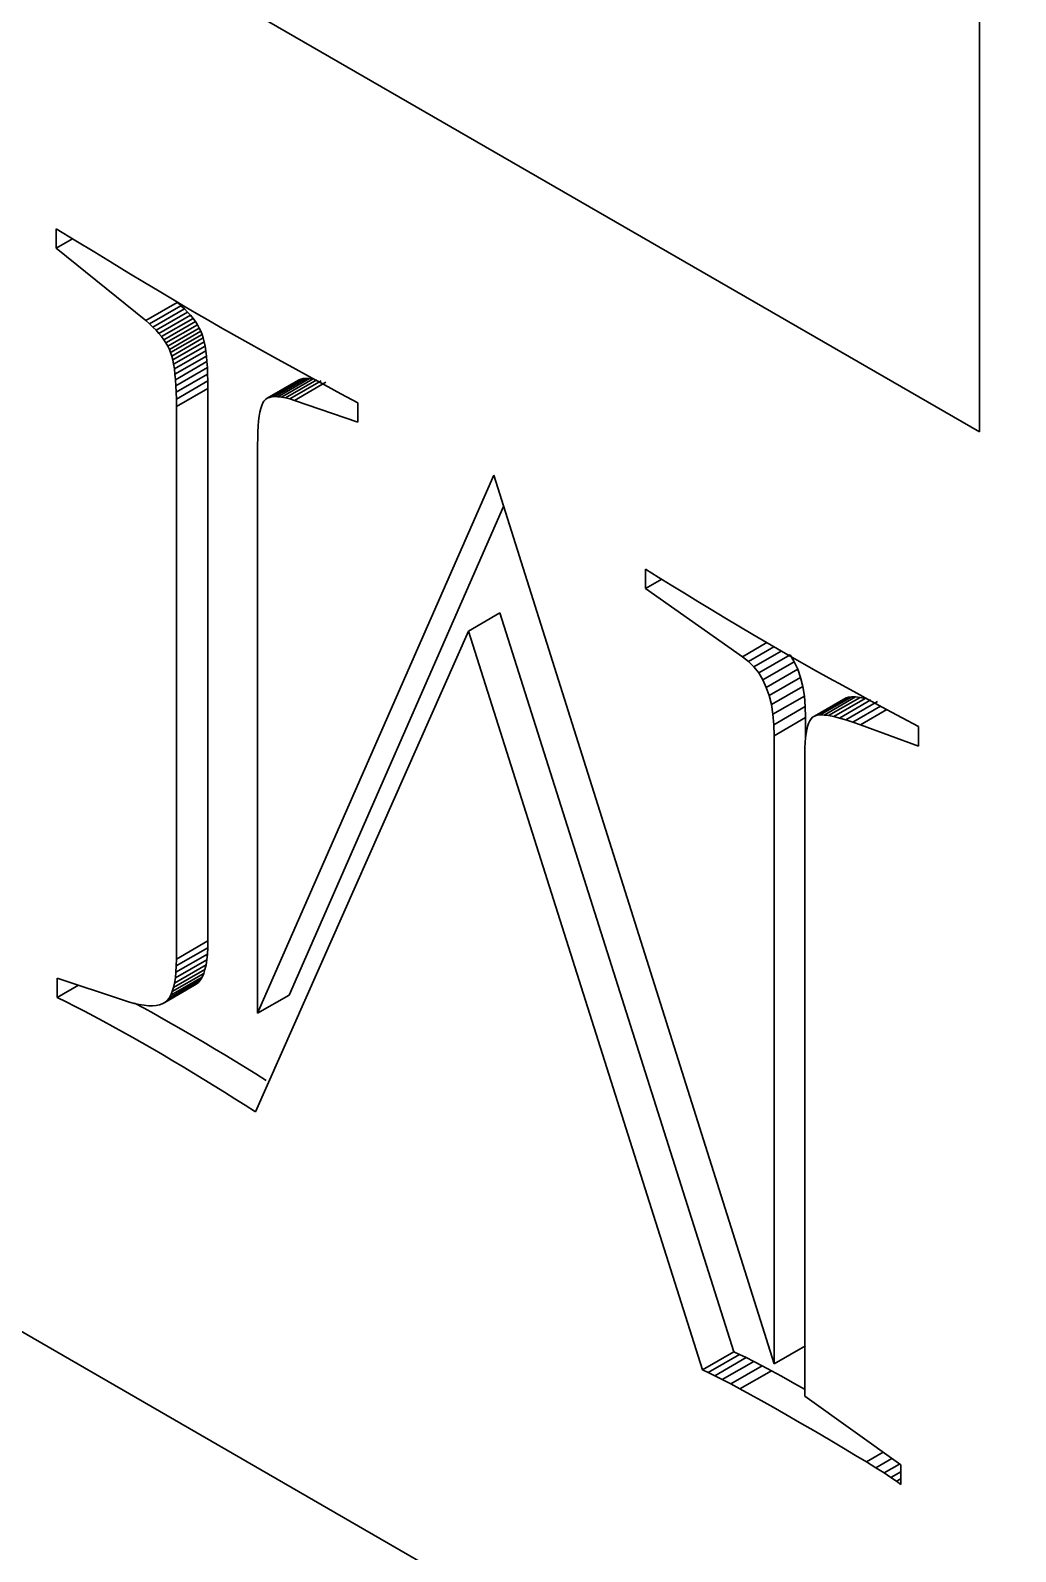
# Model space of a CAD drawing. Header units: millimetres. Extents: x -105 to 105, y -148 to 148.
# Drawn here: x 49.808 to 52.466, y -69.202 to -65.097 of the extents above; entities that cross this region are included whole.
import ezdxf

# ---------------------------------------------------------------- set-up
doc = ezdxf.new("R2010")
doc.units = ezdxf.units.MM
doc.layers.get('0').update_dxf_attribs({"lineweight": 18})

msp = doc.modelspace()

# ---------------------------------------------------------------- linework, layer by layer
at = {"color": 7, "lineweight": 30, "ltscale": 0.265362}
msp.add_line((52.369, -66.1806), (41.3381, -59.8119), dxfattribs=at)
at = {"color": 7, "lineweight": 30, "ltscale": 0.314351}
msp.add_line((53.3872, -70.6877), (40.3199, -63.1432), dxfattribs=at)
at = {"color": 7, "lineweight": 30, "ltscale": 0.040825}
msp.add_line((52.369, -64.221), (52.369, -66.1806), dxfattribs=at)
at = {"color": 7, "lineweight": 30, "ltscale": 0.001095}
for p, q in [((49.8781, -65.685), (49.8781, -65.6325)), ((50.6916, -66.1021), (50.6916, -66.1547)), ((51.4682, -66.603), (51.4682, -66.5505)), ((52.2049, -66.9758), (52.2049, -67.0284)), ((49.881, -67.7066), (49.881, -67.654)), ((52.1565, -68.9678), (52.1565, -69.0204))]:
    msp.add_line(p, q, dxfattribs=at)
at = {"color": 7, "lineweight": 30, "ltscale": 0.001301}
msp.add_line((49.8781, -65.6325), (49.9314, -65.6651), dxfattribs=at)
at = {"color": 7, "lineweight": 30, "ltscale": 0.001062}
msp.add_line((49.8781, -65.685), (49.9223, -65.6595), dxfattribs=at)
at = {"color": 7, "lineweight": 30, "ltscale": 0.001231}
msp.add_line((49.9314, -65.6651), (49.9818, -65.6958), dxfattribs=at)
at = {"color": 7, "lineweight": 30, "ltscale": 0.006477}
msp.add_line((50.1199, -65.8804), (49.8781, -65.685), dxfattribs=at)
at = {"color": 7, "lineweight": 30, "ltscale": 0.001162}
msp.add_line((49.9818, -65.6958), (50.0294, -65.7248), dxfattribs=at)
at = {"color": 7, "lineweight": 30, "ltscale": 0.001093}
msp.add_line((50.0294, -65.7248), (50.0743, -65.752), dxfattribs=at)
at = {"color": 7, "lineweight": 30, "ltscale": 0.001023}
msp.add_line((50.0743, -65.752), (50.1163, -65.7774), dxfattribs=at)
at = {"color": 7, "lineweight": 30, "ltscale": 0.000954565}
msp.add_line((50.1163, -65.7774), (50.1556, -65.8009), dxfattribs=at)
at = {"color": 7, "lineweight": 30, "ltscale": 0.002041}
for p, q in [((50.1199, -65.8804), (50.2048, -65.8315)), ((50.1298, -65.889), (50.2147, -65.84)), ((50.139, -65.8976), (50.2238, -65.8486)), ((50.1474, -65.9061), (50.2323, -65.8571)), ((50.1552, -65.9147), (50.24, -65.8657)), ((50.1622, -65.9233), (50.2471, -65.8744)), ((50.1686, -65.932), (50.2534, -65.883)), ((50.1742, -65.9406), (50.259, -65.8916)), ((50.1791, -65.9493), (50.2639, -65.9003)), ((50.1833, -65.958), (50.2681, -65.909)), ((50.1868, -65.9667), (50.2716, -65.9177)), ((50.1897, -65.9759), (50.2746, -65.9269)), ((50.1924, -65.9864), (50.2772, -65.9374)), ((50.1947, -65.998), (50.2796, -65.949)), ((50.1968, -66.0108), (50.2816, -65.9618)), ((50.1985, -66.0248), (50.2833, -65.9758)), ((50.1999, -66.0399), (50.2848, -65.9909)), ((50.201, -66.0561), (50.2858, -66.0072)), ((50.2018, -66.0736), (50.2866, -66.0246)), ((50.4599, -66.0859), (50.5447, -66.0369)), ((50.4676, -66.0853), (50.5525, -66.0363)), ((50.4764, -66.0856), (50.5612, -66.0366)), ((50.2022, -66.0922), (50.2871, -66.0432)), ((50.2024, -66.112), (50.2873, -66.063)), ((50.4473, -66.0898), (50.5321, -66.0408)), ((50.4531, -66.0874), (50.5379, -66.0384)), ((50.4861, -66.0868), (50.5709, -66.0378)), ((50.5084, -66.0917), (50.5932, -66.0428)), ((50.521, -66.0956), (50.6058, -66.0466)), ((50.9903, -66.718), (51.0752, -66.669)), ((51.7734, -66.831), (51.8582, -66.782)), ((51.7845, -66.8495), (51.8693, -66.8005)), ((51.7939, -66.8699), (51.8787, -66.8209)), ((51.8015, -66.8922), (51.8864, -66.8432)), ((51.8075, -66.9164), (51.8924, -66.8674)), ((51.8118, -66.9425), (51.8966, -66.8935)), ((51.9241, -66.9471), (52.009, -66.8982)), ((51.931, -66.9451), (52.0159, -66.8961)), ((51.9396, -66.9443), (52.0245, -66.8953)), ((51.962, -66.946), (52.0469, -66.8971)), ((51.8143, -66.9705), (51.8992, -66.9215)), ((51.9758, -66.9487), (52.0607, -66.8997)), ((51.9914, -66.9525), (52.0762, -66.9035)), ((52.0087, -66.9574), (52.0935, -66.9084)), ((51.8152, -67.0004), (51.9001, -66.9515)), ((50.2024, -67.6031), (50.2873, -67.5541)), ((50.2011, -67.6383), (50.286, -67.5893)), ((50.1946, -67.6799), (50.2794, -67.6309)), ((50.1974, -67.6675), (50.2822, -67.6185)), ((50.1996, -67.6536), (50.2844, -67.6046)), ((50.1711, -67.7197), (50.256, -67.6707)), ((50.1824, -67.7082), (50.2672, -67.6592)), ((50.1871, -67.7003), (50.2719, -67.6513)), ((50.1911, -67.6908), (50.276, -67.6418)), ((50.4214, -67.7493), (50.5063, -67.7003)), ((51.6218, -68.7116), (51.7066, -68.6626)), ((51.6372, -68.7187), (51.722, -68.6697)), ((51.655, -68.7273), (51.7399, -68.6783)), ((51.6978, -68.7492), (51.7826, -68.7002)), ((51.7228, -68.7625), (51.8076, -68.7135))]:
    msp.add_line(p, q, dxfattribs=at)
at = {"color": 7, "lineweight": 30, "ltscale": 0.000885091}
msp.add_line((50.1556, -65.8009), (50.1921, -65.8227), dxfattribs=at)
at = {"color": 7, "lineweight": 30, "ltscale": 0.000816147}
msp.add_line((50.1921, -65.8227), (50.2258, -65.8427), dxfattribs=at)
at = {"color": 7, "lineweight": 30, "ltscale": 0.000272341}
for p, q in [((50.2147, -65.84), (50.2048, -65.8315)), ((50.1298, -65.889), (50.1199, -65.8804))]:
    msp.add_line(p, q, dxfattribs=at)
at = {"color": 7, "lineweight": 30, "ltscale": 0.00026099}
msp.add_line((50.2238, -65.8486), (50.2147, -65.84), dxfattribs=at)
at = {"color": 7, "lineweight": 30, "ltscale": 0.000251403}
msp.add_line((50.2323, -65.8571), (50.2238, -65.8486), dxfattribs=at)
at = {"color": 7, "lineweight": 30, "ltscale": 0.00074669}
msp.add_line((50.2258, -65.8427), (50.2568, -65.8608), dxfattribs=at)
at = {"color": 7, "lineweight": 30, "ltscale": 0.000240928}
msp.add_line((50.24, -65.8657), (50.2323, -65.8571), dxfattribs=at)
at = {"color": 7, "lineweight": 30, "ltscale": 0.00023206}
msp.add_line((50.2471, -65.8744), (50.24, -65.8657), dxfattribs=at)
at = {"color": 7, "lineweight": 30, "ltscale": 0.000677766}
msp.add_line((50.2568, -65.8608), (50.2849, -65.8772), dxfattribs=at)
at = {"color": 7, "lineweight": 30, "ltscale": 0.000261251}
msp.add_line((50.139, -65.8976), (50.1298, -65.889), dxfattribs=at)
at = {"color": 7, "lineweight": 30, "ltscale": 0.000251131}
msp.add_line((50.1474, -65.9061), (50.139, -65.8976), dxfattribs=at)
at = {"color": 7, "lineweight": 30, "ltscale": 0.000241211}
msp.add_line((50.1552, -65.9147), (50.1474, -65.9061), dxfattribs=at)
at = {"color": 7, "lineweight": 30, "ltscale": 0.000222716}
msp.add_line((50.2534, -65.883), (50.2471, -65.8744), dxfattribs=at)
at = {"color": 7, "lineweight": 30, "ltscale": 0.000214789}
msp.add_line((50.259, -65.8916), (50.2534, -65.883), dxfattribs=at)
at = {"color": 7, "lineweight": 30, "ltscale": 0.000207385}
for p, q in [((50.2639, -65.9003), (50.259, -65.8916)), ((50.1791, -65.9493), (50.1742, -65.9406))]:
    msp.add_line(p, q, dxfattribs=at)
at = {"color": 7, "lineweight": 30, "ltscale": 0.000200813}
for p, q in [((50.2681, -65.909), (50.2639, -65.9003)), ((50.1833, -65.958), (50.1791, -65.9493))]:
    msp.add_line(p, q, dxfattribs=at)
at = {"color": 7, "lineweight": 30, "ltscale": 0.000195156}
for p, q in [((50.2716, -65.9177), (50.2681, -65.909)), ((50.1868, -65.9667), (50.1833, -65.958))]:
    msp.add_line(p, q, dxfattribs=at)
at = {"color": 7, "lineweight": 30, "ltscale": 0.000860577}
msp.add_line((50.2849, -65.8772), (50.3207, -65.8977), dxfattribs=at)
at = {"color": 7, "lineweight": 30, "ltscale": 0.00088447}
msp.add_line((50.3207, -65.8977), (50.3576, -65.9187), dxfattribs=at)
at = {"color": 7, "lineweight": 30, "ltscale": 0.000231523}
msp.add_line((50.1622, -65.9233), (50.1552, -65.9147), dxfattribs=at)
at = {"color": 7, "lineweight": 30, "ltscale": 0.000222942}
msp.add_line((50.1686, -65.932), (50.1622, -65.9233), dxfattribs=at)
at = {"color": 7, "lineweight": 30, "ltscale": 0.000215109}
msp.add_line((50.1742, -65.9406), (50.1686, -65.932), dxfattribs=at)
at = {"color": 7, "lineweight": 30, "ltscale": 0.000203155}
for p, q in [((50.2746, -65.9269), (50.2716, -65.9177)), ((50.1897, -65.9759), (50.1868, -65.9667))]:
    msp.add_line(p, q, dxfattribs=at)
at = {"color": 7, "lineweight": 30, "ltscale": 0.000224733}
for p, q in [((50.2772, -65.9374), (50.2746, -65.9269)), ((50.1924, -65.9864), (50.1897, -65.9759))]:
    msp.add_line(p, q, dxfattribs=at)
at = {"color": 7, "lineweight": 30, "ltscale": 0.000247106}
msp.add_line((50.2796, -65.949), (50.2772, -65.9374), dxfattribs=at)
at = {"color": 7, "lineweight": 30, "ltscale": 0.000269612}
for p, q in [((50.2816, -65.9618), (50.2796, -65.949)), ((50.1968, -66.0108), (50.1947, -65.998))]:
    msp.add_line(p, q, dxfattribs=at)
at = {"color": 7, "lineweight": 30, "ltscale": 0.000908377}
msp.add_line((50.3576, -65.9187), (50.3956, -65.9402), dxfattribs=at)
at = {"color": 7, "lineweight": 30, "ltscale": 0.000932483}
msp.add_line((50.3956, -65.9402), (50.4346, -65.962), dxfattribs=at)
at = {"color": 7, "lineweight": 30, "ltscale": 0.000246732}
msp.add_line((50.1947, -65.998), (50.1924, -65.9864), dxfattribs=at)
at = {"color": 7, "lineweight": 30, "ltscale": 0.000292883}
msp.add_line((50.2833, -65.9758), (50.2816, -65.9618), dxfattribs=at)
at = {"color": 7, "lineweight": 30, "ltscale": 0.00031608}
for p, q in [((50.2848, -65.9909), (50.2833, -65.9758)), ((50.1999, -66.0399), (50.1985, -66.0248))]:
    msp.add_line(p, q, dxfattribs=at)
at = {"color": 7, "lineweight": 30, "ltscale": 0.000340279}
msp.add_line((50.2858, -66.0072), (50.2848, -65.9909), dxfattribs=at)
at = {"color": 7, "lineweight": 30, "ltscale": 0.000956413}
msp.add_line((50.4346, -65.962), (50.4748, -65.9843), dxfattribs=at)
at = {"color": 7, "lineweight": 30, "ltscale": 0.000980355}
msp.add_line((50.4748, -65.9843), (50.516, -66.007), dxfattribs=at)
at = {"color": 7, "lineweight": 30, "ltscale": 0.000293262}
msp.add_line((50.1985, -66.0248), (50.1968, -66.0108), dxfattribs=at)
at = {"color": 7, "lineweight": 30, "ltscale": 0.000363911}
msp.add_line((50.2866, -66.0246), (50.2858, -66.0072), dxfattribs=at)
at = {"color": 7, "lineweight": 30, "ltscale": 0.000387691}
msp.add_line((50.2871, -66.0432), (50.2866, -66.0246), dxfattribs=at)
at = {"color": 7, "lineweight": 30, "ltscale": 0.001004}
msp.add_line((50.516, -66.007), (50.5583, -66.0302), dxfattribs=at)
at = {"color": 7, "lineweight": 30, "ltscale": 0.000144941}
msp.add_line((50.5447, -66.0369), (50.5379, -66.0384), dxfattribs=at)
at = {"color": 7, "lineweight": 30, "ltscale": 0.000162232}
for p, q in [((50.5525, -66.0363), (50.5447, -66.0369)), ((50.4676, -66.0853), (50.4599, -66.0859))]:
    msp.add_line(p, q, dxfattribs=at)
at = {"color": 7, "lineweight": 30, "ltscale": 0.000182051}
for p, q in [((50.5612, -66.0366), (50.5525, -66.0363)), ((50.4764, -66.0856), (50.4676, -66.0853))]:
    msp.add_line(p, q, dxfattribs=at)
at = {"color": 7, "lineweight": 30, "ltscale": 0.001028}
msp.add_line((50.5583, -66.0302), (50.6017, -66.0537), dxfattribs=at)
at = {"color": 7, "lineweight": 30, "ltscale": 0.000203648}
for p, q in [((50.5709, -66.0378), (50.5612, -66.0366)), ((50.4861, -66.0868), (50.4764, -66.0856))]:
    msp.add_line(p, q, dxfattribs=at)
at = {"color": 7, "lineweight": 30, "ltscale": 0.000339898}
msp.add_line((50.201, -66.0561), (50.1999, -66.0399), dxfattribs=at)
at = {"color": 7, "lineweight": 30, "ltscale": 0.000363894}
msp.add_line((50.2018, -66.0736), (50.201, -66.0561), dxfattribs=at)
at = {"color": 7, "lineweight": 30, "ltscale": 0.000388081}
msp.add_line((50.2022, -66.0922), (50.2018, -66.0736), dxfattribs=at)
at = {"color": 7, "lineweight": 30, "ltscale": 0.000412002}
for p, q in [((50.2873, -66.063), (50.2871, -66.0432)), ((50.2024, -66.112), (50.2022, -66.0922))]:
    msp.add_line(p, q, dxfattribs=at)
at = {"color": 7, "lineweight": 30, "ltscale": 0.031066}
msp.add_line((50.2873, -67.5541), (50.2873, -66.063), dxfattribs=at)
at = {"color": 7, "lineweight": 30, "ltscale": 0.002042}
for p, q in [((50.4967, -66.0888), (50.5816, -66.0398)), ((51.9499, -66.9446), (52.0348, -66.8956)), ((50.2021, -67.6215), (50.2869, -67.5725)), ((50.177, -67.7147), (50.2619, -67.6657)), ((51.8152, -68.6952), (51.9001, -68.6462)), ((51.6752, -68.7375), (51.76, -68.6885))]:
    msp.add_line(p, q, dxfattribs=at)
at = {"color": 7, "lineweight": 30, "ltscale": 0.000131052}
for p, q in [((50.5379, -66.0384), (50.5321, -66.0408)), ((50.4531, -66.0874), (50.4473, -66.0898))]:
    msp.add_line(p, q, dxfattribs=at)
at = {"color": 7, "lineweight": 30, "ltscale": 0.001052}
msp.add_line((50.6017, -66.0537), (50.6461, -66.0777), dxfattribs=at)
at = {"color": 7, "lineweight": 30, "ltscale": 0.001077}
msp.add_line((50.6461, -66.0777), (50.6916, -66.1021), dxfattribs=at)
at = {"color": 7, "lineweight": 30, "ltscale": 0.031065}
msp.add_line((50.2024, -67.6031), (50.2024, -66.112), dxfattribs=at)
at = {"color": 7, "lineweight": 30, "ltscale": 0.000206637}
msp.add_line((50.4298, -66.1175), (50.4276, -66.1272), dxfattribs=at)
at = {"color": 7, "lineweight": 30, "ltscale": 0.000179049}
msp.add_line((50.4324, -66.1093), (50.4298, -66.1175), dxfattribs=at)
at = {"color": 7, "lineweight": 30, "ltscale": 0.000153123}
msp.add_line((50.4352, -66.1025), (50.4324, -66.1093), dxfattribs=at)
at = {"color": 7, "lineweight": 30, "ltscale": 0.00012993}
msp.add_line((50.4385, -66.0972), (50.4352, -66.1025), dxfattribs=at)
at = {"color": 7, "lineweight": 30, "ltscale": 0.000118746}
msp.add_line((50.4424, -66.0931), (50.4385, -66.0972), dxfattribs=at)
at = {"color": 7, "lineweight": 30, "ltscale": 0.000122307}
msp.add_line((50.4473, -66.0898), (50.4424, -66.0931), dxfattribs=at)
at = {"color": 7, "lineweight": 30, "ltscale": 0.000144859}
msp.add_line((50.4599, -66.0859), (50.4531, -66.0874), dxfattribs=at)
at = {"color": 7, "lineweight": 30, "ltscale": 0.000226089}
msp.add_line((50.4967, -66.0888), (50.4861, -66.0868), dxfattribs=at)
at = {"color": 7, "lineweight": 30, "ltscale": 0.000250174}
msp.add_line((50.5084, -66.0917), (50.4967, -66.0888), dxfattribs=at)
at = {"color": 7, "lineweight": 30, "ltscale": 0.000274294}
msp.add_line((50.521, -66.0956), (50.5084, -66.0917), dxfattribs=at)
at = {"color": 7, "lineweight": 30, "ltscale": 0.003763}
msp.add_line((50.6916, -66.1547), (50.521, -66.0956), dxfattribs=at)
at = {"color": 7, "lineweight": 30, "ltscale": 0.000292496}
msp.add_line((50.4241, -66.1508), (50.423, -66.1648), dxfattribs=at)
at = {"color": 7, "lineweight": 30, "ltscale": 0.000263264}
msp.add_line((50.4257, -66.1383), (50.4241, -66.1508), dxfattribs=at)
at = {"color": 7, "lineweight": 30, "ltscale": 0.000234486}
msp.add_line((50.4276, -66.1272), (50.4257, -66.1383), dxfattribs=at)
at = {"color": 7, "lineweight": 30, "ltscale": 0.000381867}
msp.add_line((50.4216, -66.1971), (50.4214, -66.2154), dxfattribs=at)
at = {"color": 7, "lineweight": 30, "ltscale": 0.000351877}
msp.add_line((50.4221, -66.1802), (50.4216, -66.1971), dxfattribs=at)
at = {"color": 7, "lineweight": 30, "ltscale": 0.000322078}
msp.add_line((50.423, -66.1648), (50.4221, -66.1802), dxfattribs=at)
at = {"color": 7, "lineweight": 30, "ltscale": 0.031955}
msp.add_line((50.4214, -66.2154), (50.4214, -67.7493), dxfattribs=at)
at = {"color": 7, "lineweight": 30, "ltscale": 0.033029}
msp.add_line((50.4214, -67.7493), (51.0586, -66.2976), dxfattribs=at)
at = {"color": 7, "lineweight": 30, "ltscale": 0.052379}
msp.add_line((51.0586, -66.2976), (51.8152, -68.6952), dxfattribs=at)
at = {"color": 7, "lineweight": 30, "ltscale": 0.030004}
msp.add_line((50.5063, -67.7003), (51.0851, -66.3815), dxfattribs=at)
at = {"color": 7, "lineweight": 30, "ltscale": 0.000847299}
msp.add_line((51.4682, -66.5505), (51.5026, -66.5722), dxfattribs=at)
at = {"color": 7, "lineweight": 30, "ltscale": 0.001047}
msp.add_line((51.4682, -66.603), (51.5117, -66.5779), dxfattribs=at)
at = {"color": 7, "lineweight": 30, "ltscale": 0.006664}
msp.add_line((51.7299, -66.787), (51.4682, -66.603), dxfattribs=at)
at = {"color": 7, "lineweight": 30, "ltscale": 0.000857561}
msp.add_line((51.5026, -66.5722), (51.5375, -66.594), dxfattribs=at)
at = {"color": 7, "lineweight": 30, "ltscale": 0.000867838}
msp.add_line((51.5375, -66.594), (51.5729, -66.6159), dxfattribs=at)
at = {"color": 7, "lineweight": 30, "ltscale": 0.000877733}
msp.add_line((51.5729, -66.6159), (51.6088, -66.638), dxfattribs=at)
at = {"color": 7, "lineweight": 30, "ltscale": 0.000888043}
msp.add_line((51.6088, -66.638), (51.6452, -66.6601), dxfattribs=at)
at = {"color": 7, "lineweight": 30, "ltscale": 0.043568}
for p, q in [((51.7066, -68.6626), (51.0752, -66.669)), ((51.6218, -68.7116), (50.9903, -66.718))]:
    msp.add_line(p, q, dxfattribs=at)
at = {"color": 7, "lineweight": 30, "ltscale": 0.000898369}
msp.add_line((51.6452, -66.6601), (51.6822, -66.6823), dxfattribs=at)
at = {"color": 7, "lineweight": 30, "ltscale": 0.000908185}
msp.add_line((51.6822, -66.6823), (51.7196, -66.7046), dxfattribs=at)
at = {"color": 7, "lineweight": 30, "ltscale": 0.02956}
msp.add_line((50.9903, -66.718), (50.4157, -68.0153), dxfattribs=at)
at = {"color": 7, "lineweight": 30, "ltscale": 0.000918673}
msp.add_line((51.7196, -66.7046), (51.7576, -66.727), dxfattribs=at)
at = {"color": 7, "lineweight": 30, "ltscale": 0.000928849}
msp.add_line((51.7576, -66.727), (51.7961, -66.7495), dxfattribs=at)
at = {"color": 7, "lineweight": 30, "ltscale": 0.001576}
msp.add_line((51.7299, -66.787), (51.7954, -66.7491), dxfattribs=at)
at = {"color": 7, "lineweight": 30, "ltscale": 0.001646}
msp.add_line((51.7461, -66.7997), (51.8145, -66.7602), dxfattribs=at)
at = {"color": 7, "lineweight": 30, "ltscale": 0.001776}
msp.add_line((51.7606, -66.8144), (51.8344, -66.7718), dxfattribs=at)
at = {"color": 7, "lineweight": 30, "ltscale": 0.000939423}
msp.add_line((51.7961, -66.7495), (51.8351, -66.7722), dxfattribs=at)
at = {"color": 7, "lineweight": 30, "ltscale": 0.000715979}
msp.add_line((51.8351, -66.7722), (51.8649, -66.7893), dxfattribs=at)
at = {"color": 7, "lineweight": 30, "ltscale": 0.000430031}
msp.add_line((51.7461, -66.7997), (51.7299, -66.787), dxfattribs=at)
at = {"color": 7, "lineweight": 30, "ltscale": 0.000429974}
msp.add_line((51.7606, -66.8144), (51.7461, -66.7997), dxfattribs=at)
at = {"color": 7, "lineweight": 30, "ltscale": 0.000436518}
msp.add_line((51.7734, -66.831), (51.7606, -66.8144), dxfattribs=at)
at = {"color": 7, "lineweight": 30, "ltscale": 0.000448988}
msp.add_line((51.8693, -66.8005), (51.8582, -66.782), dxfattribs=at)
at = {"color": 7, "lineweight": 30, "ltscale": 0.000752366}
msp.add_line((51.8649, -66.7893), (51.8963, -66.8071), dxfattribs=at)
at = {"color": 7, "lineweight": 30, "ltscale": 0.000467692}
for p, q in [((51.8787, -66.8209), (51.8693, -66.8005)), ((51.7939, -66.8699), (51.7845, -66.8495))]:
    msp.add_line(p, q, dxfattribs=at)
at = {"color": 7, "lineweight": 30, "ltscale": 0.000788766}
msp.add_line((51.8963, -66.8071), (51.9293, -66.8257), dxfattribs=at)
at = {"color": 7, "lineweight": 30, "ltscale": 0.000449315}
msp.add_line((51.7845, -66.8495), (51.7734, -66.831), dxfattribs=at)
at = {"color": 7, "lineweight": 30, "ltscale": 0.000491478}
for p, q in [((51.8864, -66.8432), (51.8787, -66.8209)), ((51.8015, -66.8922), (51.7939, -66.8699))]:
    msp.add_line(p, q, dxfattribs=at)
at = {"color": 7, "lineweight": 30, "ltscale": 0.00051941}
for p, q in [((51.8924, -66.8674), (51.8864, -66.8432)), ((51.8075, -66.9164), (51.8015, -66.8922))]:
    msp.add_line(p, q, dxfattribs=at)
at = {"color": 7, "lineweight": 30, "ltscale": 0.000824806}
msp.add_line((51.9293, -66.8257), (51.9639, -66.8449), dxfattribs=at)
at = {"color": 7, "lineweight": 30, "ltscale": 0.000861414}
msp.add_line((51.9639, -66.8449), (52.0001, -66.865), dxfattribs=at)
at = {"color": 7, "lineweight": 30, "ltscale": 0.000551189}
for p, q in [((51.8966, -66.8935), (51.8924, -66.8674)), ((51.8118, -66.9425), (51.8075, -66.9164))]:
    msp.add_line(p, q, dxfattribs=at)
at = {"color": 7, "lineweight": 30, "ltscale": 0.000586087}
for p, q in [((51.8992, -66.9215), (51.8966, -66.8935)), ((51.8143, -66.9705), (51.8118, -66.9425))]:
    msp.add_line(p, q, dxfattribs=at)
at = {"color": 7, "lineweight": 30, "ltscale": 0.000897662}
msp.add_line((52.0001, -66.865), (52.0379, -66.8857), dxfattribs=at)
at = {"color": 7, "lineweight": 30, "ltscale": 0.000149186}
for p, q in [((52.0159, -66.8961), (52.009, -66.8982)), ((51.931, -66.9451), (51.9241, -66.9471))]:
    msp.add_line(p, q, dxfattribs=at)
at = {"color": 7, "lineweight": 30, "ltscale": 0.000180185}
for p, q in [((52.0245, -66.8953), (52.0159, -66.8961)), ((51.9396, -66.9443), (51.931, -66.9451))]:
    msp.add_line(p, q, dxfattribs=at)
at = {"color": 7, "lineweight": 30, "ltscale": 0.000215617}
msp.add_line((52.0348, -66.8956), (52.0245, -66.8953), dxfattribs=at)
at = {"color": 7, "lineweight": 30, "ltscale": 0.00025328}
msp.add_line((52.0469, -66.8971), (52.0348, -66.8956), dxfattribs=at)
at = {"color": 7, "lineweight": 30, "ltscale": 0.000933919}
msp.add_line((52.0379, -66.8857), (52.0772, -66.9071), dxfattribs=at)
at = {"color": 7, "lineweight": 30, "ltscale": 0.000292827}
for p, q in [((52.0607, -66.8997), (52.0469, -66.8971)), ((51.9758, -66.9487), (51.962, -66.946))]:
    msp.add_line(p, q, dxfattribs=at)
at = {"color": 7, "lineweight": 30, "ltscale": 0.000623961}
msp.add_line((51.9001, -66.9515), (51.8992, -66.9215), dxfattribs=at)
at = {"color": 7, "lineweight": 30, "ltscale": 0.001791}
msp.add_line((52.0277, -66.9636), (52.1021, -66.9206), dxfattribs=at)
at = {"color": 7, "lineweight": 30, "ltscale": 0.001706}
msp.add_line((52.0484, -66.9709), (52.1194, -66.9299), dxfattribs=at)
at = {"color": 7, "lineweight": 30, "ltscale": 0.00097003}
msp.add_line((52.0772, -66.9071), (52.1182, -66.9293), dxfattribs=at)
at = {"color": 7, "lineweight": 30, "ltscale": 0.001007}
msp.add_line((52.1182, -66.9293), (52.1607, -66.9522), dxfattribs=at)
at = {"color": 7, "lineweight": 30, "ltscale": 0.000623568}
msp.add_line((51.8152, -67.0004), (51.8143, -66.9705), dxfattribs=at)
at = {"color": 7, "lineweight": 30, "ltscale": 0.001068}
msp.add_line((51.9001, -67.0027), (51.9001, -66.9515), dxfattribs=at)
at = {"color": 7, "lineweight": 30, "ltscale": 0.000197255}
msp.add_line((51.9054, -66.975), (51.903, -66.9842), dxfattribs=at)
at = {"color": 7, "lineweight": 30, "ltscale": 0.000175653}
msp.add_line((51.9081, -66.9671), (51.9054, -66.975), dxfattribs=at)
at = {"color": 7, "lineweight": 30, "ltscale": 0.000156135}
msp.add_line((51.9113, -66.9603), (51.9081, -66.9671), dxfattribs=at)
at = {"color": 7, "lineweight": 30, "ltscale": 0.000138395}
msp.add_line((51.915, -66.9547), (51.9113, -66.9603), dxfattribs=at)
at = {"color": 7, "lineweight": 30, "ltscale": 0.000124456}
msp.add_line((51.919, -66.9503), (51.915, -66.9547), dxfattribs=at)
at = {"color": 7, "lineweight": 30, "ltscale": 0.00012608}
msp.add_line((51.9241, -66.9471), (51.919, -66.9503), dxfattribs=at)
at = {"color": 7, "lineweight": 30, "ltscale": 0.000215247}
msp.add_line((51.9499, -66.9446), (51.9396, -66.9443), dxfattribs=at)
at = {"color": 7, "lineweight": 30, "ltscale": 0.000253613}
msp.add_line((51.962, -66.946), (51.9499, -66.9446), dxfattribs=at)
at = {"color": 7, "lineweight": 30, "ltscale": 0.000333446}
msp.add_line((51.9914, -66.9525), (51.9758, -66.9487), dxfattribs=at)
at = {"color": 7, "lineweight": 30, "ltscale": 0.000374652}
msp.add_line((52.0087, -66.9574), (51.9914, -66.9525), dxfattribs=at)
at = {"color": 7, "lineweight": 30, "ltscale": 0.000416076}
msp.add_line((52.0277, -66.9636), (52.0087, -66.9574), dxfattribs=at)
at = {"color": 7, "lineweight": 30, "ltscale": 0.000458583}
msp.add_line((52.0484, -66.9709), (52.0277, -66.9636), dxfattribs=at)
at = {"color": 7, "lineweight": 30, "ltscale": 0.003472}
msp.add_line((52.2049, -67.0284), (52.0484, -66.9709), dxfattribs=at)
at = {"color": 7, "lineweight": 30, "ltscale": 0.001043}
msp.add_line((52.1607, -66.9522), (52.2049, -66.9758), dxfattribs=at)
at = {"color": 7, "lineweight": 30, "ltscale": 0.035308}
msp.add_line((51.8152, -68.6952), (51.8152, -67.0004), dxfattribs=at)
at = {"color": 7, "lineweight": 30, "ltscale": 0.000291367}
msp.add_line((51.8985, -67.0189), (51.8979, -67.0329), dxfattribs=at)
at = {"color": 7, "lineweight": 30, "ltscale": 0.000266803}
msp.add_line((51.8996, -67.0062), (51.8985, -67.0189), dxfattribs=at)
at = {"color": 7, "lineweight": 30, "ltscale": 0.00024311}
msp.add_line((51.9011, -66.9946), (51.8996, -67.0062), dxfattribs=at)
at = {"color": 7, "lineweight": 30, "ltscale": 0.000219971}
msp.add_line((51.903, -66.9842), (51.9011, -66.9946), dxfattribs=at)
at = {"color": 7, "lineweight": 30, "ltscale": 0.00031589}
msp.add_line((51.8979, -67.0329), (51.8977, -67.0481), dxfattribs=at)
at = {"color": 7, "lineweight": 30, "ltscale": 0.036129}
msp.add_line((51.8977, -67.0481), (51.8977, -68.7823), dxfattribs=at)
at = {"color": 7, "lineweight": 30, "ltscale": 0.000381525}
msp.add_line((50.2869, -67.5725), (50.2873, -67.5541), dxfattribs=at)
at = {"color": 7, "lineweight": 30, "ltscale": 0.000321691}
msp.add_line((50.2844, -67.6046), (50.286, -67.5893), dxfattribs=at)
at = {"color": 7, "lineweight": 30, "ltscale": 0.000351131}
msp.add_line((50.286, -67.5893), (50.2869, -67.5725), dxfattribs=at)
at = {"color": 7, "lineweight": 30, "ltscale": 0.000321312}
msp.add_line((50.1996, -67.6536), (50.2011, -67.6383), dxfattribs=at)
at = {"color": 7, "lineweight": 30, "ltscale": 0.00035111}
msp.add_line((50.2011, -67.6383), (50.2021, -67.6215), dxfattribs=at)
at = {"color": 7, "lineweight": 30, "ltscale": 0.000381913}
msp.add_line((50.2021, -67.6215), (50.2024, -67.6031), dxfattribs=at)
at = {"color": 7, "lineweight": 30, "ltscale": 0.000238399}
msp.add_line((50.276, -67.6418), (50.2794, -67.6309), dxfattribs=at)
at = {"color": 7, "lineweight": 30, "ltscale": 0.000264852}
for p, q in [((50.2794, -67.6309), (50.2822, -67.6185)), ((50.1946, -67.6799), (50.1974, -67.6675))]:
    msp.add_line(p, q, dxfattribs=at)
at = {"color": 7, "lineweight": 30, "ltscale": 0.000292755}
for p, q in [((50.2822, -67.6185), (50.2844, -67.6046)), ((50.1974, -67.6675), (50.1996, -67.6536))]:
    msp.add_line(p, q, dxfattribs=at)
at = {"color": 7, "lineweight": 30, "ltscale": 0.003875}
msp.add_line((49.881, -67.654), (50.0573, -67.7132), dxfattribs=at)
at = {"color": 7, "lineweight": 30, "ltscale": 0.001385}
msp.add_line((49.881, -67.7066), (49.9386, -67.6733), dxfattribs=at)
at = {"color": 7, "lineweight": 30, "ltscale": 0.000162159}
msp.add_line((50.256, -67.6707), (50.2619, -67.6657), dxfattribs=at)
at = {"color": 7, "lineweight": 30, "ltscale": 0.000174568}
msp.add_line((50.2619, -67.6657), (50.2672, -67.6592), dxfattribs=at)
at = {"color": 7, "lineweight": 30, "ltscale": 0.000192542}
msp.add_line((50.2672, -67.6592), (50.2719, -67.6513), dxfattribs=at)
at = {"color": 7, "lineweight": 30, "ltscale": 0.000214283}
msp.add_line((50.2719, -67.6513), (50.276, -67.6418), dxfattribs=at)
at = {"color": 7, "lineweight": 30, "ltscale": 0.000560245}
msp.add_line((49.905, -67.7186), (49.881, -67.7066), dxfattribs=at)
at = {"color": 7, "lineweight": 30, "ltscale": 0.000570495}
msp.add_line((49.9295, -67.731), (49.905, -67.7186), dxfattribs=at)
at = {"color": 7, "lineweight": 30, "ltscale": 0.000349501}
msp.add_line((50.0573, -67.7132), (50.0733, -67.7182), dxfattribs=at)
at = {"color": 7, "lineweight": 30, "ltscale": 0.000323264}
msp.add_line((50.0733, -67.7182), (50.0883, -67.7224), dxfattribs=at)
at = {"color": 7, "lineweight": 30, "ltscale": 0.000161731}
msp.add_line((50.1643, -67.7235), (50.1711, -67.7197), dxfattribs=at)
at = {"color": 7, "lineweight": 30, "ltscale": 0.000161621}
msp.add_line((50.1711, -67.7197), (50.177, -67.7147), dxfattribs=at)
at = {"color": 7, "lineweight": 30, "ltscale": 0.00017481}
msp.add_line((50.177, -67.7147), (50.1824, -67.7082), dxfattribs=at)
at = {"color": 7, "lineweight": 30, "ltscale": 0.000192871}
msp.add_line((50.1824, -67.7082), (50.1871, -67.7003), dxfattribs=at)
at = {"color": 7, "lineweight": 30, "ltscale": 0.000213932}
msp.add_line((50.1871, -67.7003), (50.1911, -67.6908), dxfattribs=at)
at = {"color": 7, "lineweight": 30, "ltscale": 0.000238763}
msp.add_line((50.1911, -67.6908), (50.1946, -67.6799), dxfattribs=at)
at = {"color": 7, "lineweight": 30, "ltscale": 0.000580436}
msp.add_line((49.9542, -67.7438), (49.9295, -67.731), dxfattribs=at)
at = {"color": 7, "lineweight": 30, "ltscale": 0.000590569}
msp.add_line((49.9793, -67.757), (49.9542, -67.7438), dxfattribs=at)
at = {"color": 7, "lineweight": 30, "ltscale": 0.000600905}
msp.add_line((50.0047, -67.7706), (49.9793, -67.757), dxfattribs=at)
at = {"color": 7, "lineweight": 30, "ltscale": 0.000297454}
msp.add_line((50.0883, -67.7224), (50.1022, -67.7255), dxfattribs=at)
at = {"color": 7, "lineweight": 30, "ltscale": 0.000611085}
for p, q in [((50.1153, -67.7356), (50.0896, -67.7216)), ((50.0305, -67.7846), (50.0047, -67.7706))]:
    msp.add_line(p, q, dxfattribs=at)
at = {"color": 7, "lineweight": 30, "ltscale": 0.000272991}
msp.add_line((50.1022, -67.7255), (50.1151, -67.7276), dxfattribs=at)
at = {"color": 7, "lineweight": 30, "ltscale": 0.000248738}
msp.add_line((50.1151, -67.7276), (50.127, -67.7288), dxfattribs=at)
at = {"color": 7, "lineweight": 30, "ltscale": 0.000621137}
msp.add_line((50.1415, -67.75), (50.1153, -67.7356), dxfattribs=at)
at = {"color": 7, "lineweight": 30, "ltscale": 0.000226238}
msp.add_line((50.127, -67.7288), (50.1379, -67.7289), dxfattribs=at)
at = {"color": 7, "lineweight": 30, "ltscale": 0.000205947}
msp.add_line((50.1379, -67.7289), (50.1477, -67.7281), dxfattribs=at)
at = {"color": 7, "lineweight": 30, "ltscale": 0.000631361}
msp.add_line((50.1679, -67.7648), (50.1415, -67.75), dxfattribs=at)
at = {"color": 7, "lineweight": 30, "ltscale": 0.000187333}
msp.add_line((50.1477, -67.7281), (50.1565, -67.7263), dxfattribs=at)
at = {"color": 7, "lineweight": 30, "ltscale": 0.000172541}
msp.add_line((50.1565, -67.7263), (50.1643, -67.7235), dxfattribs=at)
at = {"color": 7, "lineweight": 30, "ltscale": 0.000620953}
msp.add_line((50.0566, -67.799), (50.0305, -67.7846), dxfattribs=at)
at = {"color": 7, "lineweight": 30, "ltscale": 0.000631214}
msp.add_line((50.083, -67.8138), (50.0566, -67.799), dxfattribs=at)
at = {"color": 7, "lineweight": 30, "ltscale": 0.00064146}
msp.add_line((50.1947, -67.78), (50.1679, -67.7648), dxfattribs=at)
at = {"color": 7, "lineweight": 30, "ltscale": 0.000651724}
msp.add_line((50.2218, -67.7955), (50.1947, -67.78), dxfattribs=at)
at = {"color": 7, "lineweight": 30, "ltscale": 0.000671424}
for p, q in [((50.2497, -67.8117), (50.2218, -67.7955)), ((50.1649, -67.8607), (50.137, -67.8445))]:
    msp.add_line(p, q, dxfattribs=at)
at = {"color": 7, "lineweight": 30, "ltscale": 0.000641604}
msp.add_line((50.1098, -67.829), (50.083, -67.8138), dxfattribs=at)
at = {"color": 7, "lineweight": 30, "ltscale": 0.000651914}
msp.add_line((50.137, -67.8445), (50.1098, -67.829), dxfattribs=at)
at = {"color": 7, "lineweight": 30, "ltscale": 0.000674063}
msp.add_line((50.2776, -67.8281), (50.2497, -67.8117), dxfattribs=at)
at = {"color": 7, "lineweight": 30, "ltscale": 0.000675483}
msp.add_line((50.3055, -67.8447), (50.2776, -67.8281), dxfattribs=at)
at = {"color": 7, "lineweight": 30, "ltscale": 0.00067387}
msp.add_line((50.1927, -67.8771), (50.1649, -67.8607), dxfattribs=at)
at = {"color": 7, "lineweight": 30, "ltscale": 0.000675678}
msp.add_line((50.2206, -67.8937), (50.1927, -67.8771), dxfattribs=at)
at = {"color": 7, "lineweight": 30, "ltscale": 0.000677834}
msp.add_line((50.3333, -67.8615), (50.3055, -67.8447), dxfattribs=at)
at = {"color": 7, "lineweight": 30, "ltscale": 0.000680136}
msp.add_line((50.3612, -67.8785), (50.3333, -67.8615), dxfattribs=at)
at = {"color": 7, "lineweight": 30, "ltscale": 0.000682002}
msp.add_line((50.3891, -67.8957), (50.3612, -67.8785), dxfattribs=at)
at = {"color": 7, "lineweight": 30, "ltscale": 0.000677637}
msp.add_line((50.2485, -67.9105), (50.2206, -67.8937), dxfattribs=at)
at = {"color": 7, "lineweight": 30, "ltscale": 0.00067981}
msp.add_line((50.2763, -67.9275), (50.2485, -67.9105), dxfattribs=at)
at = {"color": 7, "lineweight": 30, "ltscale": 0.000684213}
for p, q in [((50.417, -67.913), (50.3891, -67.8957)), ((50.3321, -67.962), (50.3042, -67.9447))]:
    msp.add_line(p, q, dxfattribs=at)
at = {"color": 7, "lineweight": 30, "ltscale": 0.000686765}
msp.add_line((50.4448, -67.9306), (50.417, -67.913), dxfattribs=at)
at = {"color": 7, "lineweight": 30, "ltscale": 0.000682527}
msp.add_line((50.3042, -67.9447), (50.2763, -67.9275), dxfattribs=at)
at = {"color": 7, "lineweight": 30, "ltscale": 0.000686562}
msp.add_line((50.36, -67.9796), (50.3321, -67.962), dxfattribs=at)
at = {"color": 7, "lineweight": 30, "ltscale": 0.00068869}
msp.add_line((50.3879, -67.9974), (50.36, -67.9796), dxfattribs=at)
at = {"color": 7, "lineweight": 30, "ltscale": 0.000690749}
msp.add_line((50.4157, -68.0153), (50.3879, -67.9974), dxfattribs=at)
at = {"color": 7, "lineweight": 30, "ltscale": 0.000353023}
for p, q in [((51.722, -68.6697), (51.7066, -68.6626)), ((51.6372, -68.7187), (51.6218, -68.7116))]:
    msp.add_line(p, q, dxfattribs=at)
at = {"color": 7, "lineweight": 30, "ltscale": 0.000412204}
msp.add_line((51.7399, -68.6783), (51.722, -68.6697), dxfattribs=at)
at = {"color": 7, "lineweight": 30, "ltscale": 0.000471195}
msp.add_line((51.76, -68.6885), (51.7399, -68.6783), dxfattribs=at)
at = {"color": 7, "lineweight": 30, "ltscale": 0.000530291}
msp.add_line((51.7826, -68.7002), (51.76, -68.6885), dxfattribs=at)
at = {"color": 7, "lineweight": 30, "ltscale": 0.000589797}
for p, q in [((51.8076, -68.7135), (51.7826, -68.7002)), ((51.7228, -68.7625), (51.6978, -68.7492))]:
    msp.add_line(p, q, dxfattribs=at)
at = {"color": 7, "lineweight": 30, "ltscale": 0.000411861}
msp.add_line((51.655, -68.7273), (51.6372, -68.7187), dxfattribs=at)
at = {"color": 7, "lineweight": 30, "ltscale": 0.000471367}
msp.add_line((51.6752, -68.7375), (51.655, -68.7273), dxfattribs=at)
at = {"color": 7, "lineweight": 30, "ltscale": 0.00053063}
msp.add_line((51.6978, -68.7492), (51.6752, -68.7375), dxfattribs=at)
at = {"color": 7, "lineweight": 30, "ltscale": 0.000649201}
msp.add_line((51.835, -68.7285), (51.8076, -68.7135), dxfattribs=at)
at = {"color": 7, "lineweight": 30, "ltscale": 0.000708613}
msp.add_line((51.8647, -68.745), (51.835, -68.7285), dxfattribs=at)
at = {"color": 7, "lineweight": 30, "ltscale": 0.000768423}
msp.add_line((51.8969, -68.763), (51.8647, -68.745), dxfattribs=at)
at = {"color": 7, "lineweight": 30, "ltscale": 0.000649018}
msp.add_line((51.7501, -68.7775), (51.7228, -68.7625), dxfattribs=at)
at = {"color": 7, "lineweight": 30, "ltscale": 0.000708798}
msp.add_line((51.7799, -68.794), (51.7501, -68.7775), dxfattribs=at)
at = {"color": 7, "lineweight": 30, "ltscale": 0.006636}
msp.add_line((51.8977, -68.7823), (52.1565, -68.9678), dxfattribs=at)
at = {"color": 7, "lineweight": 30, "ltscale": 0.000767903}
msp.add_line((51.812, -68.812), (51.7799, -68.794), dxfattribs=at)
at = {"color": 7, "lineweight": 30, "ltscale": 0.000827739}
msp.add_line((51.8465, -68.8317), (51.812, -68.812), dxfattribs=at)
at = {"color": 7, "lineweight": 30, "ltscale": 0.000887405}
msp.add_line((51.8835, -68.8529), (51.8465, -68.8317), dxfattribs=at)
at = {"color": 7, "lineweight": 30, "ltscale": 0.00104}
msp.add_line((51.9266, -68.8779), (51.8835, -68.8529), dxfattribs=at)
at = {"color": 7, "lineweight": 30, "ltscale": 0.000956912}
msp.add_line((51.9663, -68.9011), (51.9266, -68.8779), dxfattribs=at)
at = {"color": 7, "lineweight": 30, "ltscale": 0.000874247}
msp.add_line((52.0024, -68.9224), (51.9663, -68.9011), dxfattribs=at)
at = {"color": 7, "lineweight": 30, "ltscale": 0.000791274}
msp.add_line((52.035, -68.9419), (52.0024, -68.9224), dxfattribs=at)
at = {"color": 7, "lineweight": 30, "ltscale": 0.000708853}
msp.add_line((52.0641, -68.9596), (52.035, -68.9419), dxfattribs=at)
at = {"color": 7, "lineweight": 30, "ltscale": 0.001079}
msp.add_line((52.0641, -68.9596), (52.1089, -68.9337), dxfattribs=at)
at = {"color": 7, "lineweight": 30, "ltscale": 0.001033}
msp.add_line((52.0896, -68.9754), (52.1326, -68.9507), dxfattribs=at)
at = {"color": 7, "lineweight": 30, "ltscale": 0.000626151}
msp.add_line((52.0896, -68.9754), (52.0641, -68.9596), dxfattribs=at)
at = {"color": 7, "lineweight": 30, "ltscale": 0.00054331}
msp.add_line((52.1116, -68.9894), (52.0896, -68.9754), dxfattribs=at)
at = {"color": 7, "lineweight": 30, "ltscale": 0.000999785}
msp.add_line((52.1116, -68.9894), (52.1532, -68.9654), dxfattribs=at)
at = {"color": 7, "lineweight": 30, "ltscale": 0.000461089}
msp.add_line((52.1301, -69.0016), (52.1116, -68.9894), dxfattribs=at)
at = {"color": 7, "lineweight": 30, "ltscale": 0.000635265}
msp.add_line((52.1301, -69.0016), (52.1565, -68.9863), dxfattribs=at)
at = {"color": 7, "lineweight": 30, "ltscale": 0.000378494}
msp.add_line((52.1451, -69.0119), (52.1301, -69.0016), dxfattribs=at)
at = {"color": 7, "lineweight": 30, "ltscale": 0.000275332}
msp.add_line((52.1451, -69.0119), (52.1565, -69.0053), dxfattribs=at)
at = {"color": 7, "lineweight": 30, "ltscale": 0.000296712}
msp.add_line((52.1565, -69.0204), (52.1451, -69.0119), dxfattribs=at)

doc.saveas('drawing.dxf')
